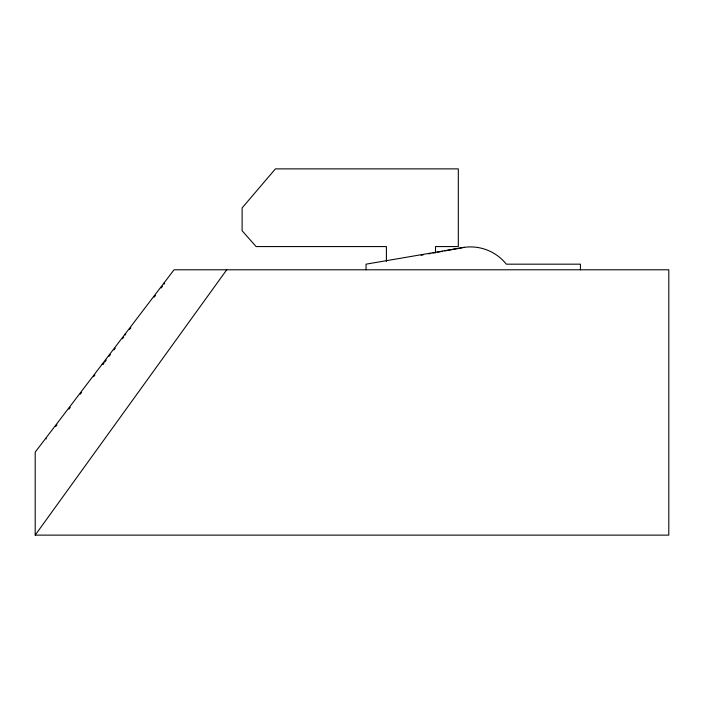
<?xml version="1.0" encoding="UTF-8"?>
<svg xmlns="http://www.w3.org/2000/svg" width="704" height="704" viewBox="0 0 704 704"><rect width="100%" height="100%" fill="white"/><g stroke="black" fill="none" stroke-linecap="round" stroke-linejoin="round"><path stroke-width="1.06" d="M35.2 535.128L35.2 452.135L174.055 269.782L668.8 269.782L668.8 535.128L35.2 535.128L226.732 269.782M55.616 426.571L56.954 424.82M68.939 409.086L70.268 407.334M80.256 394.214L81.594 392.462M93.579 376.728L94.908 374.977M104.104 362.806L102.793 364.531L102.23 364.109M104.896 361.856L106.234 360.105M109.067 356.294L110.37 354.587M113.942 349.897L115.254 348.172M122.461 338.703L123.772 336.978M129.536 329.498L130.874 327.747M154.176 297.141L155.514 295.39M161.137 288.006L162.466 286.264M421.08 255.262L423.245 254.866M428.639 253.871L430.795 253.475M432.951 253.079L435.116 252.683M437.272 252.287L442.666 251.302M444.822 250.906L464.253 247.333A45.883 45.883 0 0 1 506.343 264.176L580.43 264.176L580.43 269.782M464.253 247.333L366.045 264.176L366.045 269.782M163.856 283.184L164.463 283.642M163.566 283.562L164.164 284.029M125.18 333.969L125.743 334.391M124.758 334.523L125.321 334.954M102.661 363.546L103.215 363.977M45.69 438.354L46.297 438.812M435.503 252.894L435.503 246.567L458.322 246.567L458.322 168.872L275.414 168.872L242.123 207.918L242.123 230.771L256.106 246.567L386.399 246.567L386.399 261.342"/></g></svg>
